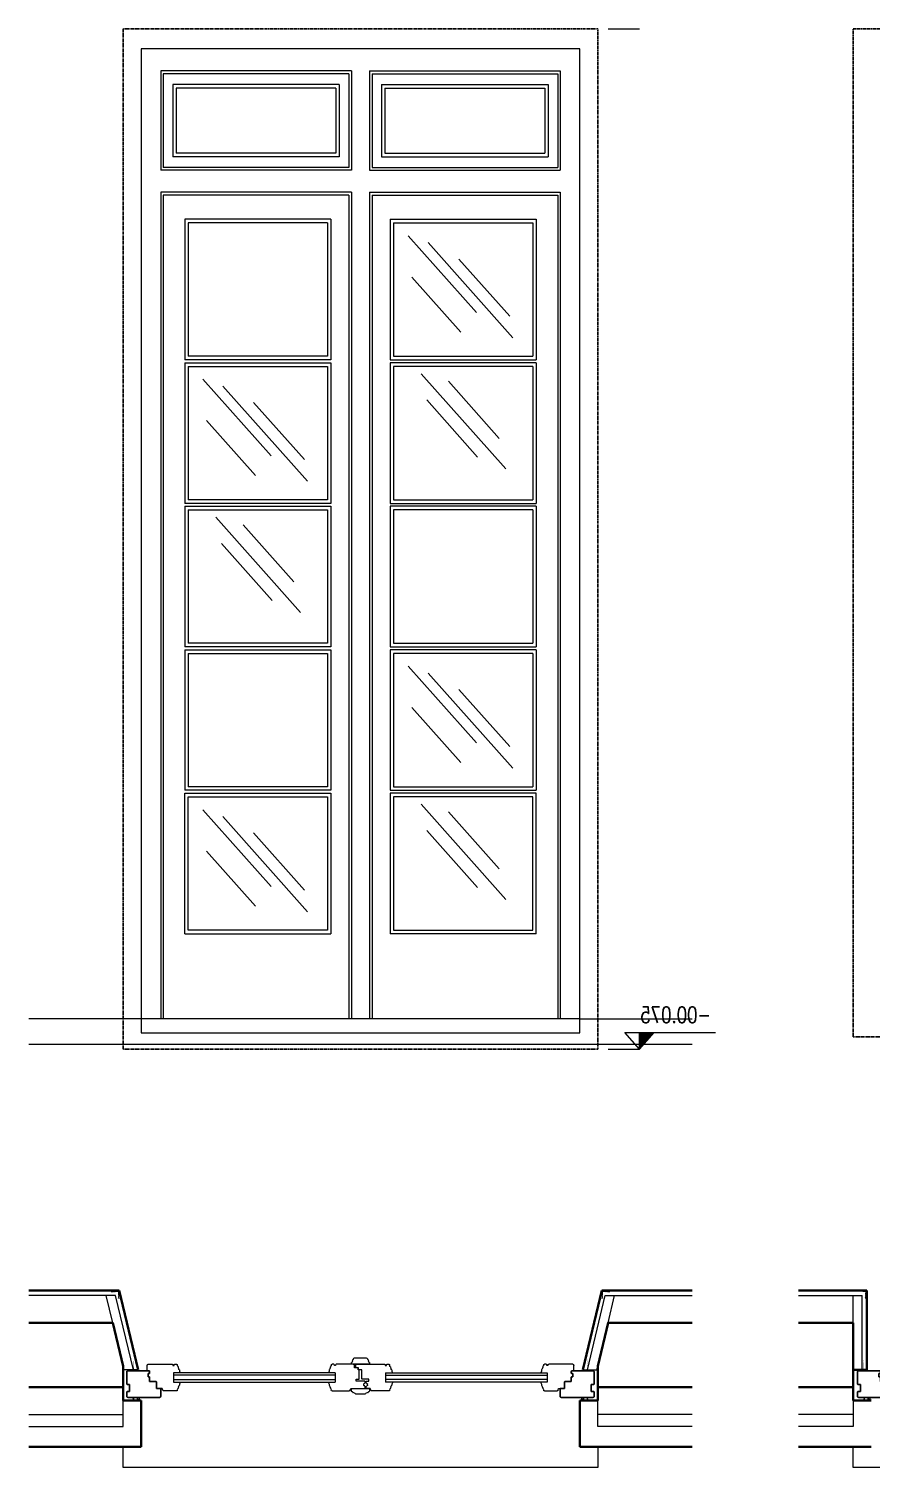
# Model space of a CAD drawing. Header units: inches. Extents: x -6116765 to 6074085, y -988255 to 3489801.
# Drawn here: x -2353127 to -1874658, y 2645834 to 3462499 of the extents above; entities that cross this region are included whole.
import ezdxf

# ---------------------------------------------------------------- set-up
doc = ezdxf.new("R2010")
doc.units = ezdxf.units.IN
doc.linetypes.add('HIDDEN', pattern=[0.375, 0.25, -0.125])
for name, color, linetype, lineweight in [('0_11mm_Line_Weight', 8, 'Continuous', 9), ('0_18mm_Line_Weight', 1, 'Continuous', 18), ('0_35mm_Line_Weight', 4, 'Continuous', 35), ('Dimensions_Levels', 30, 'Continuous', 18), ('Doors', 3, 'Continuous', 20), ('Partition_Framed', 250, 'Continuous', 25), ('Stairs_Steps', 1, 'Continuous', 18), ('Window_Elevations', 1, 'Continuous', 18), ('Window_Frames', 250, 'Continuous', 25), ('Window_Glass', 1, 'Continuous', 18)]:
    doc.layers.add(name, color=color, linetype=linetype, lineweight=lineweight)
for name, color, linetype in [('HATCH', 7, 'Continuous'), ('Structural_Concrete', 250, 'Continuous'), ('Wall', 7, 'Continuous')]:
    doc.layers.add(name, color=color, linetype=linetype)
doc.styles.add('0050_Notes', font='romans.shx', dxfattribs={"width": 0.75, "height": 100})

# ---------------------------------------------------------------- blocks, each defined once
blk = doc.blocks.new('plasterstop')
at = {"layer": 'Partition_Framed', "const_width": 0.4}
blk.add_lwpolyline([(-9.6, 25.7), (-10.4, 24.9), (-9.6, 24), (-10.4, 23.2), (-9.6, 22.4), (-10.4, 21.5), (-9.6, 20.7), (-10.4, 19.8), (-9.6, 19), (-10.4, 18.2), (-9.6, 17.3), (-10.4, 16.5), (-9.6, 15.6), (-10.4, 14.8), (-9.6, 14), (-10.4, 13.1), (-9.6, 12.3), (-10.4, 11.4), (-9.6, 10.6), (-10.4, 9.8), (-10, 9.3), (-10, 0), (0, 0), (0, 0.5), (-10, 0.5)], dxfattribs=at)
blk = doc.blocks.new('angle_bead')
at = {"layer": 'Partition_Framed', "const_width": 0.4}
blk.add_lwpolyline([(-13.1, -13.7), (-13.1, -12.5), (-12, -12.5), (-12, -11.4), (-10.8, -11.4), (-10.8, -10.2), (-9.6, -10.2), (-9.6, -9), (-8.4, -9), (-8.4, -7.8), (-7.2, -7.8), (-7.2, -6.6), (-6.6, -6.6), (-0.7, -0.7, -0.519968), (0, 1.1, -0.532903), (0.7, -0.7), (6.6, -6.6), (7.2, -6.6), (7.2, -7.8), (8.4, -7.8), (8.4, -9), (9.6, -9), (9.6, -10.2), (10.8, -10.2), (10.8, -11.4), (12, -11.4), (12, -12.5), (13.1, -12.5), (13.1, -13.7)], format="xyb", dxfattribs=at)
blk = doc.blocks.new('doors_windows_set')
at = {"layer": 'Dimensions_Levels'}
blk.add_hatch(color=256, dxfattribs=at).paths.add_polyline_path([(9824.7, 12568.3), (9824.7, 12609.2), (9783.8, 12609.2)])
at = {"layer": '0_11mm_Line_Weight'}
for p, q in [((10044.9, 14989.1), (10044.9, 14743.3)), ((10575, 14989.1), (10044.9, 14989.1)), ((10575, 14989.1), (10575, 14743.3)), ((10625.1, 14989.1), (11155.3, 14989.1)), ((10625.1, 14989.1), (10625.1, 14743.3)), ((11155.3, 14989.1), (11155.3, 14743.3)), ((10051.6, 14982.4), (10051.6, 14750)), ((10567.9, 14982.4), (10051.6, 14982.4)), ((10078.2, 14955.8), (10078.2, 14776.6)), ((10541.2, 14955.8), (10078.2, 14955.8)), ((10541.2, 14955.8), (10541.2, 14776.6)), ((10567.9, 14982.4), (10567.9, 14750)), ((10632.3, 14982.4), (11148.6, 14982.4)), ((10632.3, 14982.4), (10632.3, 14750)), ((10659, 14955.8), (11121.9, 14955.8)), ((10659, 14955.8), (10659, 14776.6)), ((11121.9, 14955.8), (11121.9, 14776.6)), ((11148.6, 14982.4), (11148.6, 14750)), ((10087.5, 14946.5), (10087.5, 14785.9)), ((10531.9, 14946.5), (10087.5, 14946.5)), ((10531.9, 14946.5), (10531.9, 14785.9)), ((10668.2, 14946.5), (11112.7, 14946.5)), ((10668.2, 14946.5), (10668.2, 14785.9)), ((11112.7, 14946.5), (11112.7, 14785.9)), ((10541.2, 14776.6), (10078.2, 14776.6)), ((10531.9, 14785.9), (10087.5, 14785.9)), ((10659, 14776.6), (11121.9, 14776.6)), ((10668.2, 14785.9), (11112.7, 14785.9)), ((10575, 14743.3), (10044.9, 14743.3)), ((10567.9, 14750), (10051.6, 14750)), ((10625.1, 14743.3), (11155.3, 14743.3)), ((10632.3, 14750), (11148.6, 14750)), ((10044.9, 14688.8), (10044.9, 12643.3)), ((10575, 14688.8), (10044.9, 14688.8)), ((10051.6, 14682.1), (10051.6, 12643.3)), ((10567.9, 14682.1), (10051.6, 14682.1)), ((10567.9, 14682.1), (10567.9, 12643.3)), ((10575, 14688.8), (10575, 12643.3)), ((10625.1, 14688.8), (10625.1, 12643.3)), ((10625.1, 14688.8), (11155.3, 14688.8)), ((10632.3, 14682.1), (10632.3, 12643.3)), ((10632.3, 14682.1), (11148.6, 14682.1)), ((11148.6, 14682.1), (11148.6, 12643.3)), ((11155.3, 14688.8), (11155.3, 12643.3)), ((10111.6, 14622.1), (10111.6, 14274.1)), ((10517.9, 14622.1), (10111.6, 14622.1)), ((10120.8, 14612.9), (10120.8, 14283.1)), ((10508.6, 14612.9), (10120.8, 14612.9)), ((10508.6, 14612.9), (10508.6, 14283.1)), ((10517.9, 14622.1), (10517.9, 14274.1)), ((10682.3, 14622.1), (10682.3, 14274.1)), ((10682.3, 14622.1), (11088.6, 14622.1)), ((10691.5, 14612.9), (10691.5, 14283.1)), ((10691.5, 14612.9), (11079.3, 14612.9)), ((11079.3, 14612.9), (11079.3, 14283.1)), ((11088.6, 14622.1), (11088.6, 14274.1)), ((10508.6, 14283.1), (10120.8, 14283.1)), ((10691.5, 14283.1), (11079.3, 14283.1)), ((10517.9, 14274.1), (10111.6, 14274.1)), ((10111.6, 14266.7), (10517.9, 14266.7)), ((10111.6, 14266.7), (10111.6, 13919)), ((10120.8, 14257.7), (10508.6, 14257.7)), ((10120.8, 14257.7), (10120.8, 13928)), ((10508.6, 14257.7), (10508.6, 13928)), ((10517.9, 14266.7), (10517.9, 13919)), ((10682.3, 14274.1), (11088.6, 14274.1)), ((11088.6, 14266.7), (10682.3, 14266.7)), ((10682.3, 14266.7), (10682.3, 13919)), ((11079.3, 14257.7), (10691.5, 14257.7)), ((10691.5, 14257.7), (10691.5, 13928)), ((11079.3, 14257.7), (11079.3, 13928)), ((11088.6, 14266.7), (11088.6, 13919)), ((10508.6, 13928), (10120.8, 13928)), ((10691.5, 13928), (11079.3, 13928)), ((10517.9, 13919), (10111.6, 13919)), ((10111.6, 13911.6), (10517.9, 13911.6)), ((10111.6, 13911.6), (10111.6, 13563.8)), ((10120.8, 13902.6), (10508.6, 13902.6)), ((10120.8, 13902.6), (10120.8, 13572.8)), ((10508.6, 13902.6), (10508.6, 13572.8)), ((10517.9, 13911.6), (10517.9, 13563.8)), ((10682.3, 13919), (11088.6, 13919)), ((11088.6, 13911.6), (10682.3, 13911.6)), ((10682.3, 13911.6), (10682.3, 13563.8)), ((11079.3, 13902.6), (10691.5, 13902.6)), ((10691.5, 13902.6), (10691.5, 13572.8)), ((11079.3, 13902.6), (11079.3, 13572.8)), ((11088.6, 13911.6), (11088.6, 13563.8)), ((10508.6, 13572.8), (10120.8, 13572.8)), ((10691.5, 13572.8), (11079.3, 13572.8)), ((10517.9, 13563.8), (10111.6, 13563.8)), ((10111.6, 13556.4), (10517.9, 13556.4)), ((10111.6, 13556.4), (10111.6, 13208.7)), ((10120.8, 13547.4), (10508.6, 13547.4)), ((10120.8, 13547.4), (10120.8, 13217.7)), ((10508.6, 13547.4), (10508.6, 13217.7)), ((10517.9, 13556.4), (10517.9, 13208.7)), ((10682.3, 13563.8), (11088.6, 13563.8)), ((11088.6, 13556.4), (10682.3, 13556.4)), ((10682.3, 13556.4), (10682.3, 13208.7)), ((11079.3, 13547.4), (10691.5, 13547.4)), ((10691.5, 13547.4), (10691.5, 13217.7)), ((11079.3, 13547.4), (11079.3, 13217.7)), ((11088.6, 13556.4), (11088.6, 13208.7)), ((10517.9, 13208.7), (10111.6, 13208.7)), ((10508.6, 13217.7), (10120.8, 13217.7)), ((10682.3, 13208.7), (11088.6, 13208.7)), ((10691.5, 13217.7), (11079.3, 13217.7)), ((10111.6, 13201.3), (10517.9, 13201.3)), ((10111.6, 12853.5), (10111.6, 13201.3)), ((10120.8, 13192.3), (10508.6, 13192.3)), ((10120.8, 12862.5), (10120.8, 13192.3)), ((10508.6, 13192.3), (10508.6, 12862.5)), ((10517.9, 13201.3), (10517.9, 12853.3)), ((11088.6, 13201.3), (10682.3, 13201.3)), ((10682.3, 13201.3), (10682.3, 12853.3)), ((11079.3, 13192.3), (10691.5, 13192.3)), ((10691.5, 13192.3), (10691.5, 12862.5)), ((11079.3, 12862.5), (11079.3, 13192.3)), ((11088.6, 12853.5), (11088.6, 13201.3)), ((10111.6, 12853.3), (10517.9, 12853.3)), ((10508.6, 12862.5), (10120.8, 12862.5)), ((11088.6, 12853.3), (10682.3, 12853.3)), ((10691.5, 12862.5), (11079.3, 12862.5))]:
    blk.add_line(p, q, dxfattribs=at)
at = {"layer": '0_18mm_Line_Weight'}
for p, q in [((9382.4, 11958.1), (9205.2, 11958.1)), ((9205.2, 11774.2), (9205.2, 11958.1)), ((9230.2, 11891.1), (9230.2, 11958.1)), ((9919.5, 11958.1), (9678.1, 11958.1)), ((9911.6, 11891.1), (9893.6, 11958.1)), ((9968.8, 11774.2), (9919.5, 11958.1)), ((11231.3, 11774.2), (11280.6, 11958.1)), ((11280.6, 11958.1), (11522.1, 11958.1)), ((11288.6, 11891.1), (11306.5, 11958.1)), ((9942.9, 11774.2), (9940.5, 11783.3)), ((9981.7, 11774.2), (9942.9, 11774.2)), ((11218.4, 11774.2), (11257.2, 11774.2)), ((11257.2, 11774.2), (11259.7, 11783.3)), ((9230.2, 11698.1), (9230.2, 11634.1)), ((9940.5, 11634.1), (9940.5, 11698.1)), ((11259.7, 11634.1), (11259.7, 11698.1)), ((9230.2, 11664.1), (9382.4, 11664.1)), ((9678.1, 11664.1), (9940.5, 11664.1)), ((11522.1, 11664.1), (11259.7, 11664.1)), ((9230.2, 11634.1), (9382.4, 11634.1)), ((9678.1, 11634.1), (9940.5, 11634.1)), ((11522.1, 11634.1), (11259.7, 11634.1))]:
    blk.add_line(p, q, dxfattribs=at)
at = {"layer": '0_35mm_Line_Weight'}
for p, q in [((9382.4, 11970.6), (9192.7, 11970.6)), ((9192.7, 11774.2), (9192.7, 11970.6)), ((9678.1, 11970.6), (9929.1, 11970.6)), ((9981.7, 11774.2), (9929.1, 11970.6)), ((11218.4, 11774.2), (11271, 11970.6)), ((11522.1, 11970.6), (11271, 11970.6)), ((9230.2, 11891.1), (9382.4, 11891.1)), ((9230.2, 11731.1), (9230.2, 11891.1)), ((9678.1, 11891.1), (9911.6, 11891.1)), ((9940.5, 11783.3), (9911.6, 11891.1)), ((11259.7, 11783.3), (11288.6, 11891.1)), ((11522.1, 11891.1), (11288.6, 11891.1)), ((9230.2, 11774.2), (9192.7, 11774.2)), ((9940.5, 11783.3), (9940.5, 11731.1)), ((11259.7, 11783.3), (11259.7, 11731.1)), ((9382.4, 11731.1), (9230.2, 11731.1)), ((9230.2, 11698.1), (9230.2, 11731.1)), ((9940.5, 11731.1), (9678.1, 11731.1)), ((9940.5, 11731.1), (9940.5, 11698.1)), ((11259.7, 11731.1), (11522.1, 11731.1)), ((11259.7, 11731.1), (11259.7, 11698.1)), ((9180.2, 11698.1), (9230.2, 11698.1)), ((9990.5, 11698.1), (9940.5, 11698.1)), ((9990.5, 11584.1), (9990.5, 11698.1)), ((11209.7, 11698.1), (11259.7, 11698.1)), ((11209.7, 11584.1), (11209.7, 11698.1)), ((9180.2, 11584.1), (9382.4, 11584.1)), ((9678.1, 11584.1), (9990.5, 11584.1)), ((11522.1, 11584.1), (11209.7, 11584.1))]:
    blk.add_line(p, q, dxfattribs=at)
at = {"layer": 'Dimensions_Levels'}
for p, q in [((9911.6, 15093.6), (9824.7, 15093.6)), ((9865.6, 12609.2), (9612.7, 12609.2)), ((9824.7, 12568.3), (9783.8, 12609.2)), ((9824.7, 12568.3), (9865.6, 12609.2)), ((9824.7, 12568.3), (9824.7, 12609.2)), ((9911.6, 12568.3), (9824.7, 12568.3))]:
    blk.add_line(p, q, dxfattribs=at)
at = {"layer": 'Doors'}
for p, q in [((10006.9, 11773.2), (10006.9, 11785.2)), ((10009.9, 11788.2), (10076.8, 11788.2)), ((10078.8, 11786.2), (10078.8, 11785.2)), ((10078.8, 11785.2), (10081.8, 11785.2)), ((10081.8, 11785.2), (10081.8, 11786.2)), ((10083.8, 11788.2), (10088.9, 11788.2)), ((10090.9, 11786.2), (10090.9, 11784.2)), ((10519.1, 11786.2), (10519.1, 11784.2)), ((10526.1, 11788.2), (10521.1, 11788.2)), ((10528.1, 11785.2), (10528.1, 11786.2)), ((10531.1, 11785.2), (10528.1, 11785.2)), ((10531.1, 11786.2), (10531.1, 11785.2)), ((10609.6, 11788.2), (10533.1, 11788.2)), ((10575.9, 11792.5), (10575.1, 11792.2)), ((10575.1, 11792.2), (10575.1, 11788.2)), ((10575.1, 11788.2), (10625.1, 11788.2)), ((10578.7, 11799.1), (10577.8, 11794.9)), ((10580.7, 11800.5), (10579.9, 11800.3)), ((10580.9, 11801.6), (10580.7, 11800.5)), ((10616.3, 11804.2), (10583.9, 11804.2)), ((10613, 11781.1), (10613, 11785.2)), ((10617, 11779.4), (10617, 11785.2)), ((10619.4, 11800.5), (10619.3, 11801.6)), ((10620.3, 11800.3), (10619.4, 11800.5)), ((10620, 11788.2), (10667.1, 11788.2)), ((10622.4, 11794.9), (10621.5, 11799.1)), ((10625.1, 11792.2), (10624.3, 11792.5)), ((10625.1, 11788.2), (10625.1, 11792.2)), ((10669.1, 11786.2), (10669.1, 11785.2)), ((10669.1, 11785.2), (10672.1, 11785.2)), ((10672.1, 11785.2), (10672.1, 11786.2)), ((10674.1, 11788.2), (10679.1, 11788.2)), ((10681.1, 11786.2), (10681.1, 11784.2)), ((11109.3, 11786.2), (11109.3, 11784.2)), ((11116.3, 11788.2), (11111.3, 11788.2)), ((11118.3, 11785.2), (11118.3, 11786.2)), ((11121.3, 11785.2), (11118.3, 11785.2)), ((11121.3, 11786.2), (11121.3, 11785.2)), ((11190.3, 11788.2), (11123.3, 11788.2)), ((11193.3, 11773.2), (11193.3, 11785.2)), ((10011.9, 11772.2), (10007.9, 11772.2)), ((10009.9, 11765.2), (10012.9, 11765.2)), ((10009.9, 11757.2), (10009.9, 11765.2)), ((10012.9, 11757.2), (10009.9, 11757.2)), ((10013.9, 11766.2), (10013.9, 11770.2)), ((10013.9, 11745.2), (10013.9, 11756.2)), ((10093.4, 11781.4), (10094.6, 11776.8)), ((10096.9, 11774.2), (10096.8, 11771)), ((10096.8, 11771), (10098.9, 11767.2)), ((10513.1, 11771.2), (10511, 11767.2)), ((10513.1, 11774.2), (10513.1, 11771.2)), ((10516.6, 11781.5), (10515.3, 11776.9)), ((10576.4, 11746.7), (10576.4, 11751.1)), ((10576.4, 11751.1), (10584.5, 11751.1)), ((10584.5, 11751.1), (10584.5, 11751.5)), ((10584.5, 11751.5), (10595.2, 11751.5)), ((10596.2, 11755.2), (10596.2, 11774.4)), ((10596.2, 11774.4), (10605.9, 11774.4)), ((10596.2, 11752.5), (10596.2, 11755.2)), ((10603.7, 11751.5), (10603.7, 11774.4)), ((10603.7, 11774.4), (10606.3, 11774.4)), ((10611.7, 11751.5), (10603.7, 11751.5)), ((10605.9, 11774.4), (10605.9, 11779.6)), ((10605.9, 11779.6), (10611.5, 11779.6)), ((10606.3, 11774.4), (10606.3, 11779.4)), ((10606.3, 11779.4), (10617, 11779.4)), ((10611.7, 11746.6), (10611.7, 11751.5)), ((10683.6, 11781.5), (10684.8, 11776.9)), ((10687.1, 11774.2), (10687.1, 11771.2)), ((10687.1, 11771.2), (10689.2, 11767.2)), ((11103.3, 11771), (11101.2, 11767.2)), ((11103.3, 11774.2), (11103.3, 11771)), ((11106.8, 11781.4), (11105.6, 11776.8)), ((11186.3, 11766.2), (11186.3, 11770.2)), ((11186.3, 11745.2), (11186.3, 11756.2)), ((11190.3, 11765.2), (11187.3, 11765.2)), ((11187.3, 11757.2), (11190.3, 11757.2)), ((11188.3, 11772.2), (11192.3, 11772.2)), ((11190.3, 11757.2), (11190.3, 11765.2)), ((10031.9, 11745.2), (10013.9, 11745.2)), ((10032.9, 11728.1), (10032.9, 11744.2)), ((10043.9, 11728.1), (10032.9, 11728.1)), ((10049.1, 11728.1), (10043.9, 11728.1)), ((10050.5, 11724.1), (10049.1, 11728.1)), ((10088.9, 11722.1), (10053.3, 11722.1)), ((10090.9, 11726.1), (10090.9, 11724.1)), ((10094.6, 11733.5), (10093.4, 11728.8)), ((10099.4, 11744.1), (10096.9, 11739.1)), ((10096.9, 11739.1), (10096.9, 11736.1)), ((10510.5, 11744.1), (10513.1, 11739.2)), ((10513.1, 11739.2), (10513.1, 11736.1)), ((10515.3, 11733.5), (10516.6, 11728.9)), ((10519.1, 11726.1), (10519.1, 11724.1)), ((10521.1, 11722.1), (10568.5, 11722.1)), ((10571.3, 11723.9), (10573.1, 11728)), ((10573.1, 11728), (10582.5, 11728)), ((10625.1, 11728), (10575.1, 11728)), ((10575.1, 11728), (10575.1, 11722)), ((10584.5, 11746.7), (10576.4, 11746.7)), ((10577.1, 11720), (10578, 11720)), ((10578, 11720), (10578, 11719.8)), ((10579.6, 11717.9), (10585.6, 11716.2)), ((10580.4, 11736.8), (10580.4, 11738.6)), ((10581.9, 11740.6), (10583.7, 11741)), ((10583.7, 11734.4), (10581.9, 11734.8)), ((10584.5, 11742), (10584.5, 11746.7)), ((10584.5, 11730.1), (10584.5, 11733.4)), ((10587.1, 11742), (10587.1, 11745.6)), ((10587.1, 11729.1), (10587.1, 11733.4)), ((10587.1, 11714), (10613.1, 11714)), ((10589.6, 11740.6), (10587.9, 11741)), ((10587.9, 11734.4), (10589.6, 11734.8)), ((10588.1, 11746.6), (10611.7, 11746.6)), ((10627.1, 11728), (10588.1, 11728)), ((10591.1, 11736.8), (10591.1, 11738.6)), ((10614.6, 11716.2), (10620.5, 11717.9)), ((10622.1, 11719.8), (10622.1, 11720)), ((10622.1, 11720), (10623.1, 11720)), ((10625.1, 11722), (10625.1, 11728)), ((10628.9, 11723.9), (10627.1, 11728)), ((10679.1, 11722.1), (10631.6, 11722.1)), ((10681.1, 11726.1), (10681.1, 11724.1)), ((10684.8, 11733.5), (10683.6, 11728.9)), ((10689.6, 11744.1), (10687, 11739.2)), ((10687, 11739.2), (10687.1, 11736.1)), ((11100.8, 11744.1), (11103.3, 11739.1)), ((11103.3, 11739.1), (11103.3, 11736.1)), ((11105.6, 11733.5), (11106.8, 11728.8)), ((11109.3, 11726.1), (11109.3, 11724.1)), ((11111.3, 11722.1), (11146.8, 11722.1)), ((11149.7, 11724.1), (11151.1, 11728.1)), ((11151.1, 11728.1), (11156.3, 11728.1)), ((11156.3, 11728.1), (11167.3, 11728.1)), ((11167.3, 11728.1), (11167.3, 11744.2)), ((11168.3, 11745.2), (11186.3, 11745.2))]:
    blk.add_line(p, q, dxfattribs=at)
for centre, radius, start, end in [((10009.9, 11785.2), 3, 90, 180), ((10076.8, 11786.2), 2, 0, 90), ((10083.8, 11786.2), 2, 90, 180), ((10088.9, 11786.2), 2, 0, 90), ((10521.1, 11786.2), 2, 90, 180), ((10526.1, 11786.2), 2, 0, 90), ((10533.1, 11786.2), 2, 90, 180), ((10574.8, 11795.3), 3, 290, 351.9174), ((10580.2, 11798.9), 1.5, 102.7555, 172.777), ((10583.9, 11801.2), 3, 90, 173.1781), ((10610, 11785.2), 3, 0, 97.6933), ((10616.3, 11801.2), 3, 6.8219, 90), ((10620, 11785.2), 3, 90, 180), ((10620, 11798.9), 1.5, 7.223, 77.2445), ((10625.4, 11795.3), 3, 188.0826, 250), ((10667.1, 11786.2), 2, 360, 90), ((10674.1, 11786.2), 2, 90, 180), ((10679.1, 11786.2), 2, 0, 90), ((11111.3, 11786.2), 2, 90, 180), ((11116.3, 11786.2), 2, 0, 90), ((11123.3, 11786.2), 2, 90, 180), ((11190.3, 11785.2), 3, 0, 90), ((10007.9, 11773.2), 1, 180, 270), ((10011.9, 11770.2), 2, 0, 90), ((10012.9, 11766.2), 1, 270, 0), ((10012.9, 11756.2), 1, 360, 90), ((10089.5, 11780.4), 4.01, 15, 70.0054), ((10099.3, 11778.5), 5, 199.928, 240.8622), ((10511.4, 11777.9), 4.08, 294.2098, 345), ((10516.3, 11784.2), 2.74, 274.9946, 0), ((10595.2, 11752.5), 1, 270, 0), ((10611.5, 11781.1), 1.5, 270, 0), ((10679.7, 11780.4), 4, 14.9702, 70.0352), ((10688.8, 11777.9), 4.08, 195, 245.7902), ((11100.9, 11778.5), 5, 299.1378, 340.072), ((11110.7, 11780.4), 4.01, 109.9946, 165), ((11188.3, 11770.2), 2, 90, 180), ((11187.3, 11766.2), 1, 180, 270), ((11187.3, 11756.2), 1, 90, 180), ((11192.3, 11773.2), 1, 270, 0), ((10031.9, 11744.2), 1, 0, 90), ((10053.3, 11725.1), 3, 199.7467, 270), ((10088.9, 11724.1), 1.98, 269.4248, 0), ((10089.5, 11729.9), 4.01, 289.9946, 345), ((10099.3, 11731.8), 5, 119.1378, 160.072), ((10510.6, 11731.8), 5, 19.928, 60.8622), ((10520.4, 11729.9), 4.01, 195, 250.0054), ((10521.1, 11724.1), 2, 180, 270), ((10568.5, 11725.1), 3, 270, 336.3547), ((10577.1, 11722), 2, 180, 270), ((10580, 11719.8), 2, 180, 258.6679), ((10582.4, 11738.6), 2, 104.0362, 180), ((10582.4, 11736.8), 2, 180, 255.9638), ((10582.5, 11730.1), 2, 270, 0), ((10583.5, 11742), 1, 284.0362, 0), ((10583.5, 11733.4), 1, 0, 75.9638), ((10584.3, 11713.6), 2.84, 8.3246, 63.9129), ((10588.1, 11745.6), 1, 90, 180), ((10588.1, 11742), 1, 180, 255.9638), ((10588.1, 11733.4), 1, 104.0362, 180), ((10588.1, 11729.1), 1, 180, 270), ((10589.1, 11738.6), 2, 360, 75.9638), ((10589.1, 11736.8), 2, 284.0362, 0), ((10615.9, 11713.6), 2.84, 116.0871, 171.6754), ((10620.1, 11719.8), 2, 281.3321, 0), ((10623.1, 11722), 2, 270, 0), ((10631.6, 11725.1), 3, 203.6453, 270), ((10679.1, 11724.1), 2, 270, 360), ((10679.7, 11729.9), 4.01, 289.9946, 345), ((10689.5, 11731.8), 5, 119.1378, 160.072), ((11100.9, 11731.8), 5, 19.928, 60.8622), ((11110.7, 11729.9), 4.01, 195, 250.0054), ((11111.3, 11724.1), 1.98, 180, 270.5752), ((11146.8, 11725.1), 3, 270, 340.2533), ((11168.3, 11744.2), 1, 90, 180)]:
    blk.add_arc(centre, radius, start, end, dxfattribs=at)
at = {"layer": 'HATCH', "color": 8}
for p, q in [((10176.3, 14328.7), (10411.8, 14564.2)), ((10277.5, 14391.6), (10467.1, 14581.2)), ((10185.2, 14382.4), (10326.5, 14523.7)), ((10321.3, 14342.7), (10457.6, 14479)), ((10196.3, 14004.1), (10431.7, 14239.6)), ((10214.3, 14079.7), (10355.6, 14221)), ((10747, 13973.6), (10982.5, 14209)), ((10848.2, 14036.5), (11037.8, 14226.1)), ((10274.4, 14033.5), (10415.7, 14174.8)), ((10756, 14027.3), (10897.2, 14168.6)), ((10892, 13987.6), (11028.3, 14123.9)), ((10767, 13649), (11002.5, 13884.4)), ((10785, 13724.6), (10926.3, 13865.8)), ((10845.1, 13678.4), (10986.4, 13819.7)), ((10176.3, 13263.3), (10411.8, 13498.7)), ((10277.5, 13326.2), (10467.1, 13515.8)), ((10185.2, 13317), (10326.5, 13458.3)), ((10321.3, 13277.3), (10457.6, 13413.6)), ((10196.3, 12938.7), (10431.7, 13174.1)), ((10214.3, 13014.3), (10355.6, 13155.5)), ((10747, 12908.1), (10982.5, 13143.6)), ((10848.2, 12971), (11037.8, 13160.6)), ((10274.4, 12968.1), (10415.7, 13109.4)), ((10756, 12961.8), (10897.2, 13103.1)), ((10892, 12922.1), (11028.3, 13058.4))]:
    blk.add_line(p, q, dxfattribs=at)
at = {"layer": 'Stairs_Steps'}
for points in [[(9231, 11584.1), (9231, 11533.3), (7910.2, 11533.3), (7910.2, 11584.1)], [(11260.5, 11584.1), (11260.5, 11533.3), (9939.7, 11533.3), (9939.7, 11584.1)]]:
    blk.add_lwpolyline(points, dxfattribs=at)
at = {"layer": 'Structural_Concrete', "color": 2, "linetype": 'HIDDEN', "ltscale": 10}
for p, q in [((7882.8, 15093.6), (9230.2, 15093.6)), ((9230.2, 12598.4), (9230.2, 15093.6)), ((9940.5, 15093.6), (11259.7, 15093.6)), ((9940.5, 12568.3), (9940.5, 15093.6)), ((11259.7, 15093.6), (11259.7, 12568.3)), ((9230.2, 12598.4), (7882.8, 12598.4)), ((9940.5, 12568.3), (11259.7, 12568.3))]:
    blk.add_line(p, q, dxfattribs=at)
at = {"layer": 'Window_Elevations', "color": 2}
for p, q in [((9990.5, 12608.4), (9990.5, 15043.6)), ((9990.5, 15043.6), (11209.7, 15043.6)), ((11209.7, 15043.6), (11209.7, 12608.4)), ((9990.5, 12643.3), (11209.7, 12643.3)), ((11209.7, 12608.4), (9990.5, 12608.4))]:
    blk.add_line(p, q, dxfattribs=at)
at = {"layer": 'Window_Elevations'}
for p, q in [((9990.5, 12643.3), (9678.1, 12643.3)), ((11209.7, 12643.3), (11522.1, 12643.3)), ((9678.1, 12579.8), (11522.1, 12579.8))]:
    blk.add_line(p, q, dxfattribs=at)
at = {"layer": 'Window_Frames'}
for points in [[(9160.9, 11772.2), (9156.9, 11772.2, 0.414214), (9154.9, 11770.2), (9154.9, 11766.2, 0.414214), (9155.9, 11765.2), (9158.9, 11765.2), (9158.9, 11757.2), (9155.9, 11757.2, 0.414214), (9154.9, 11756.2), (9154.9, 11745.2), (9136.9, 11745.2, 0.414214), (9135.9, 11744.2), (9135.9, 11728.1), (9124.9, 11728.1, 0.414214), (9123.9, 11727.1), (9123.9, 11709.1, 0.414214), (9126.9, 11706.1), (9215.3, 11706.1, 0.414214), (9218.3, 11709.1), (9218.3, 11720.1), (9217.3, 11721.1), (9210.3, 11721.1), (9210.3, 11738.1), (9217.3, 11738.1), (9218.3, 11739.2), (9218.3, 11769.2, 0.414214), (9215.3, 11772.2)], [(10007.9, 11772.2), (10011.9, 11772.2, -0.414214), (10013.9, 11770.2), (10013.9, 11766.2, -0.414214), (10012.9, 11765.2), (10009.9, 11765.2), (10009.9, 11757.2), (10012.9, 11757.2, -0.414214), (10013.9, 11756.2), (10013.9, 11745.2), (10031.9, 11745.2, -0.414214), (10032.9, 11744.2), (10032.9, 11728.1), (10043.9, 11728.1, -0.414214), (10044.9, 11727.1), (10044.9, 11709.1, -0.414214), (10041.9, 11706.1), (9953.5, 11706.1, -0.414214), (9950.5, 11709.1), (9950.5, 11720.1), (9951.5, 11721.1), (9958.5, 11721.1), (9958.5, 11738.1), (9951.5, 11738.1), (9950.5, 11739.2), (9950.5, 11769.2, -0.414214), (9953.5, 11772.2)], [(11192.3, 11772.2), (11188.3, 11772.2, 0.414214), (11186.3, 11770.2), (11186.3, 11766.2, 0.414214), (11187.3, 11765.2), (11190.3, 11765.2), (11190.3, 11757.2), (11187.3, 11757.2, 0.414214), (11186.3, 11756.2), (11186.3, 11745.2), (11168.3, 11745.2, 0.414214), (11167.3, 11744.2), (11167.3, 11728.1), (11156.3, 11728.1, 0.414214), (11155.3, 11727.1), (11155.3, 11709.1, 0.414214), (11158.3, 11706.1), (11246.7, 11706.1, 0.414214), (11249.7, 11709.1), (11249.7, 11720.1), (11248.7, 11721.1), (11241.7, 11721.1), (11241.7, 11738.1), (11248.7, 11738.1), (11249.7, 11739.2), (11249.7, 11769.2, 0.414214), (11246.7, 11772.2)]]:
    blk.add_lwpolyline(points, format="xyb", close=True, dxfattribs=at)
for centre, start, end in [((9180.2, 11702.1), 270, 90), ((9192.2, 11702.1), 90, 270), ((9196.2, 11702.1), 270, 90), ((9972.6, 11702.1), 90, 270), ((9976.6, 11702.1), 270, 90), ((9988.6, 11702.1), 90, 270), ((11211.6, 11702.1), 270, 90), ((11223.6, 11702.1), 90, 270), ((11227.6, 11702.1), 270, 90)]:
    blk.add_arc(centre, 4, start, end, dxfattribs=at)
at = {"layer": 'Window_Glass'}
for p, q in [((10080.8, 11767.1), (10080.7, 11744.1)), ((10080.7, 11750.1), (10530.1, 11750.1)), ((10530.1, 11767.1), (10080.8, 11767.1)), ((10530.1, 11761.1), (10080.8, 11761.1)), ((10530.1, 11767.1), (10530.1, 11744.1)), ((10670.1, 11767.1), (11119.3, 11767.1)), ((10670.1, 11767.1), (10670.1, 11744.1)), ((10670.1, 11761.1), (11119.3, 11761.1)), ((11119.4, 11750.1), (10670.1, 11750.1)), ((11119.3, 11767.1), (11119.4, 11744.1)), ((10080.7, 11744.1), (10530.1, 11744.1)), ((11119.4, 11744.1), (10670.1, 11744.1))]:
    blk.add_line(p, q, dxfattribs=at)
for p, rotation in [((9193.9, 11969.4), 45.00000000029478), ((11272.1, 11969.3), 38.5197906292188)]:
    blk.add_blockref('angle_bead', p, dxfattribs=dict(rotation=rotation))
at = {"xscale": -1, "rotation": 321.4802093707812}
blk.add_blockref('angle_bead', (9928, 11969.3), dxfattribs=at)
at = {"xscale": -1}
for p in [(9192.7, 11774.2), (11220, 11774.2)]:
    blk.add_blockref('plasterstop', p, dxfattribs=at)
blk.add_blockref('plasterstop', (9980.1, 11774.2))
at = {"layer": 'Dimensions_Levels', "color": 2, "insert": (9625.7, 12673.2), "char_height": 40, "width": 326.002, "attachment_point": 1, "style": '0050_Notes'}
blk.add_mtext('-00.075', dxfattribs=at)

msp = doc.modelspace()

# ---------------------------------------------------------------- block references
at = {"layer": 'Wall', "xscale": -204.3088964924482, "yscale": 229.3845259082618, "zscale": 204.3088964924482}
msp.add_blockref('doors_windows_set', (936.069, 266.519), dxfattribs=at)

doc.saveas('drawing.dxf')
